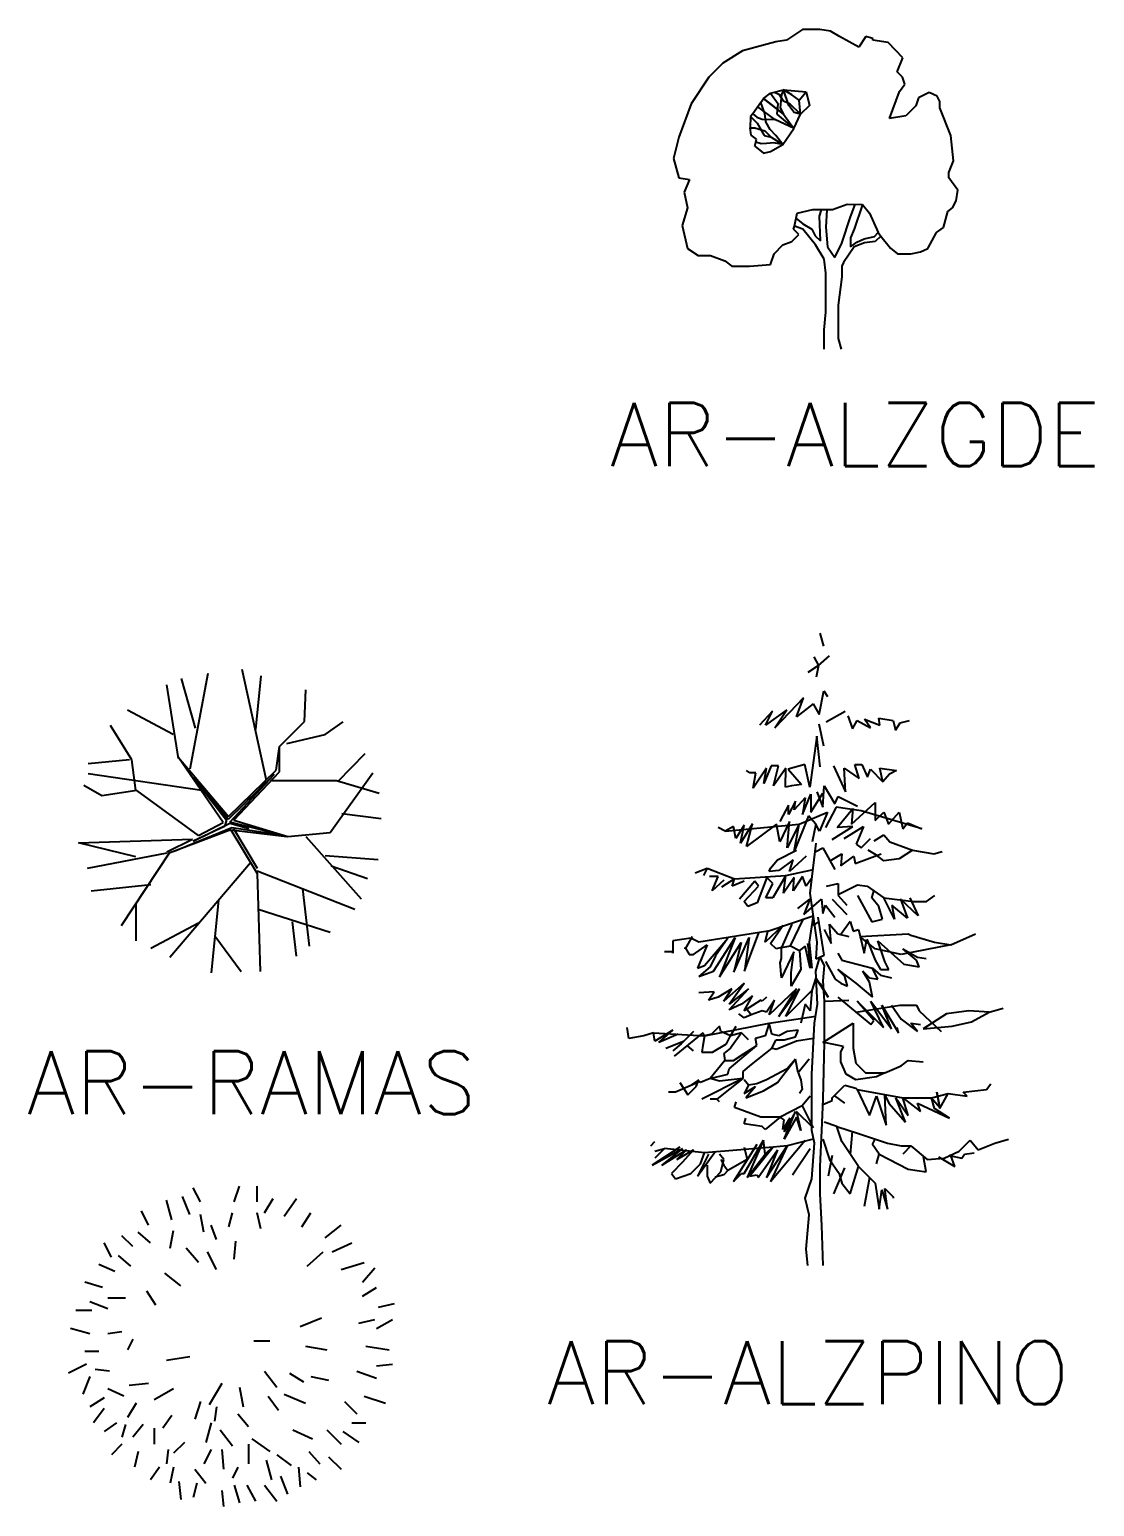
# Model space of a CAD drawing. Header units: millimetres. Extents: x -129.2 to -76.7, y 2488.8 to 2511.1.
# Drawn here: x -85.12 to -76.69, y 2499.39 to 2511.08 of the extents above; entities that cross this region are included whole.
import ezdxf
from ezdxf.enums import TextEntityAlignment as Align

# ---------------------------------------------------------------- set-up
doc = ezdxf.new("R2010")
doc.units = ezdxf.units.MM
doc.styles.add('T', font='ROMANS', dxfattribs={"height": 0.5})

# ---------------------------------------------------------------- blocks, each defined once
blk = doc.blocks.new('AR-RAMAS')
for p, q in [((0.259, 0.314), (0.065, 1.192)), ((-0.439, 0.486), (-0.532, 1.071)), ((-0.305, 0.728), (-0.414, 1.121)), ((-0.347, 0.405), (-0.204, 1.162)), ((0.174, 0.718), (0.216, 1.142)), ((0.56, 0.781), (0.57, 1.031)), ((-0.481, 0.678), (-0.843, 0.869)), ((-0.809, 0.476), (-0.977, 0.748)), ((0.36, 0.581), (0.56, 0.781)), ((0.721, 0.678), (0.864, 0.778)), ((0.418, 0.607), (0.721, 0.678)), ((-0.826, 0.476), (-1.154, 0.446)), ((-0.775, 0.234), (-0.809, 0.476)), ((-0.086, -0.019), (-0.439, 0.496)), ((-0.439, 0.496), (-0.042, 0.029)), ((0.334, 0.395), (0.36, 0.581)), ((0.36, 0.381), (0.36, 0.581)), ((0.822, 0.304), (1.04, 0.526)), ((-0.254, 0.234), (-1.154, 0.365)), ((0.318, 0.361), (-0.045, 0.005)), ((-0.042, 0.029), (0.334, 0.395)), ((-0.031, -0.016), (0.318, 0.361)), ((0, 0), (0.36, 0.381)), ((0.763, -0.099), (1.099, 0.375)), ((-1.044, 0.193), (-1.187, 0.274)), ((-0.323, 0.34), (-0.059, -0.002)), ((-0.045, 0.005), (-0.323, 0.34)), ((0.301, 0.314), (0.813, 0.314)), ((0.813, 0.314), (1.15, 0.213)), ((-0.767, 0.234), (-1.044, 0.193)), ((-0.279, -0.123), (-0.767, 0.234)), ((0, 0), (0.427, -0.129)), ((0.855, 0.052), (1.166, 0.012)), ((-0.024, -0.077), (-0.513, -0.261)), ((-0.473, -0.245), (-0.017, -0.059)), ((-0.323, -0.166), (-0.031, -0.024)), ((-0.074, -0.052), (-0.323, -0.166)), ((-0.279, -0.123), (-0.086, -0.019)), ((-0.059, -0.002), (-0.074, -0.052)), ((0.375, -0.116), (-0.031, -0.016)), ((-0.031, -0.024), (0.118, -0.066)), ((-0.024, -0.077), (0.418, -0.129)), ((-0.024, -0.077), (0.183, -0.422)), ((-0.017, -0.059), (0.375, -0.116)), ((-0.003, -0.066), (0.183, -0.38)), ((0.427, -0.129), (0.763, -0.099)), ((-1.229, -0.18), (-0.329, -0.152)), ((-0.775, -0.291), (-1.229, -0.18)), ((-0.532, -0.251), (-0.329, -0.152)), ((0.57, -0.129), (1.007, -0.624)), ((-0.532, -0.261), (-1.162, -0.382)), ((-0.513, -0.261), (-0.893, -0.836)), ((0.131, -0.338), (-0.506, -1.088)), ((0.721, -0.281), (1.141, -0.311)), ((0.183, -0.402), (0.956, -0.704)), ((0.183, -0.422), (0.208, -1.199)), ((0.771, -0.361), (1.057, -0.462)), ((-0.658, -0.513), (-1.129, -0.563)), ((0.544, -0.543), (0.595, -0.997)), ((-0.775, -0.664), (-0.775, -0.957)), ((-0.123, -0.634), (-0.179, -1.209)), ((-0.279, -0.815), (-0.658, -1.017)), ((0.191, -0.704), (0.763, -0.886)), ((0.46, -0.805), (0.494, -1.078)), ((-0.151, -0.917), (0.057, -1.199))]:
    blk.add_line(p, q)
blk = doc.blocks.new('AR-RLLTAS')
for p, q in [((-0.187, 1.09), (-0.244, 1.202)), ((0.08, 1.09), (0.122, 1.216)), ((0.263, 1.09), (0.263, 1.216)), ((-0.413, 0.948), (-0.455, 1.104)), ((-0.272, 0.991), (-0.328, 1.132)), ((0.32, 1.005), (0.39, 1.118)), ((0.475, 0.977), (0.574, 1.118)), ((-0.597, 0.906), (-0.653, 1.019)), ((-0.159, 0.85), (-0.187, 0.991)), ((0.038, 0.892), (0.066, 1.005)), ((0.291, 0.878), (0.263, 1.005)), ((0.616, 0.892), (0.686, 1.005)), ((-0.723, 0.737), (-0.808, 0.822)), ((-0.582, 0.765), (-0.681, 0.85)), ((-0.427, 0.723), (-0.399, 0.864)), ((-0.061, 0.793), (-0.103, 0.906)), ((0.799, 0.807), (0.926, 0.906)), ((-0.892, 0.652), (-0.948, 0.765)), ((-0.201, 0.61), (-0.3, 0.723)), ((0.08, 0.638), (0.094, 0.779)), ((0.855, 0.695), (1.01, 0.765)), ((-0.864, 0.54), (-0.991, 0.596)), ((-0.737, 0.582), (-0.836, 0.666)), ((-0.061, 0.554), (-0.131, 0.695)), ((0.658, 0.582), (0.785, 0.695)), ((0.926, 0.554), (1.109, 0.61)), ((-0.343, 0.427), (-0.47, 0.526)), ((1.095, 0.455), (1.193, 0.568)), ((-0.962, 0.413), (-1.103, 0.455)), ((-0.54, 0.272), (-0.611, 0.385)), ((1.095, 0.343), (1.207, 0.413)), ((-0.92, 0.244), (-1.061, 0.3)), ((-0.779, 0.329), (-0.92, 0.329)), ((1.222, 0.258), (1.349, 0.286)), ((-1.047, 0.23), (-1.174, 0.23)), ((0.602, 0.103), (0.771, 0.174)), ((1.066, 0.131), (1.193, 0.159)), ((1.207, 0.089), (1.334, 0.159)), ((-1.061, 0.047), (-1.216, 0.089)), ((-0.808, 0.061), (-0.92, 0.047)), ((-0.723, 0.004), (-0.765, -0.08)), ((-0.991, -0.094), (-1.103, -0.094)), ((0.235, -0.01), (0.362, -0.01)), ((0.644, -0.052), (0.813, -0.08)), ((1.123, -0.052), (1.306, -0.08)), ((-1.089, -0.193), (-1.23, -0.264)), ((-0.272, -0.137), (-0.455, -0.165)), ((1.207, -0.207), (1.334, -0.193)), ((-1.061, -0.292), (-1.118, -0.432)), ((-0.906, -0.25), (-1.019, -0.236)), ((-0.597, -0.348), (-0.751, -0.362)), ((-0.018, -0.348), (-0.117, -0.517)), ((0.32, -0.25), (0.418, -0.376)), ((0.517, -0.264), (0.63, -0.334)), ((0.686, -0.292), (0.827, -0.32)), ((1.052, -0.25), (1.207, -0.306)), ((-0.948, -0.461), (-1.061, -0.531)), ((-0.793, -0.447), (-0.92, -0.39)), ((-0.399, -0.39), (-0.554, -0.475)), ((0.122, -0.376), (0.15, -0.531)), ((0.348, -0.447), (0.432, -0.559)), ((0.475, -0.432), (0.644, -0.503)), ((1.109, -0.447), (1.278, -0.503)), ((-0.948, -0.545), (-1.033, -0.658)), ((-0.695, -0.503), (-0.765, -0.615)), ((-0.187, -0.489), (-0.23, -0.63)), ((-0.061, -0.531), (-0.075, -0.644)), ((0.954, -0.489), (1.052, -0.587)), ((-0.85, -0.658), (-0.948, -0.728)), ((-0.779, -0.672), (-0.808, -0.771)), ((-0.639, -0.672), (-0.723, -0.771)), ((-0.554, -0.7), (-0.554, -0.827)), ((-0.413, -0.601), (-0.484, -0.7)), ((-0.103, -0.658), (-0.145, -0.813)), ((0.108, -0.587), (0.193, -0.686)), ((1.01, -0.658), (1.123, -0.658)), ((-0.314, -0.813), (-0.399, -0.898)), ((-0.032, -0.714), (0.066, -0.841)), ((0.221, -0.785), (0.362, -0.884)), ((0.545, -0.714), (0.7, -0.785)), ((0.813, -0.714), (0.926, -0.827)), ((0.94, -0.728), (1.066, -0.813)), ((-0.808, -0.827), (-0.892, -0.912)), ((-0.681, -0.884), (-0.709, -1.01)), ((-0.441, -0.869), (-0.455, -0.982)), ((-0.103, -0.869), (-0.159, -0.982)), ((-0.018, -0.869), (-0.004, -1.025)), ((0.193, -0.827), (0.193, -0.982)), ((0.418, -0.912), (0.531, -0.996)), ((0.672, -0.884), (0.757, -0.982)), ((0.827, -0.926), (0.926, -1.025)), ((-0.512, -1.01), (-0.582, -1.109)), ((-0.399, -1.01), (-0.427, -1.137)), ((-0.23, -1.025), (-0.145, -1.137)), ((0.108, -1.01), (0.066, -1.095)), ((0.334, -0.954), (0.376, -1.109)), ((0.588, -1.01), (0.602, -1.165)), ((-0.357, -1.123), (-0.343, -1.264)), ((-0.216, -1.137), (-0.244, -1.25)), ((0.08, -1.151), (0.122, -1.292)), ((0.179, -1.151), (0.249, -1.278)), ((0.32, -1.151), (0.418, -1.278)), ((0.447, -1.081), (0.503, -1.222)), ((0.658, -1.053), (0.729, -1.109)), ((-0.018, -1.194), (-0.004, -1.32))]:
    blk.add_line(p, q)
blk = doc.blocks.new('AR-ALZGDE')
at = {"color": 7}
for p, q in [((-1.231, 10.116), (-1.734, 9.781)), ((-0.674, 10.116), (-1.231, 10.116)), ((-0.337, 10.061), (-0.674, 10.116)), ((-0.057, 9.893), (-0.337, 10.061)), ((0.556, 9.559), (-0.057, 9.893)), ((0.781, 9.893), (0.556, 9.559)), ((1.004, 9.837), (0.781, 9.893)), ((1.004, 9.781), (1.004, 9.837)), ((-3.132, 9.447), (-3.747, 9.055)), ((-2.07, 9.725), (-3.132, 9.447)), ((-1.734, 9.781), (-2.07, 9.725)), ((1.484, 9.702), (1.004, 9.781)), ((1.953, 9.221), (1.484, 9.702)), ((-3.747, 9.055), (-4.192, 8.608)), ((1.768, 8.777), (1.953, 9.221)), ((-4.192, 8.608), (-4.754, 7.768)), ((1.94, 8.605), (1.768, 8.777)), ((2.01, 8.384), (1.94, 8.605)), ((1.531, 7.299), (1.841, 8.161)), ((1.841, 8.161), (2.01, 8.384)), ((2.441, 7.954), (2.357, 7.697)), ((2.783, 8.126), (2.441, 7.954)), ((3.04, 8.012), (2.783, 8.126)), ((3.125, 7.84), (3.04, 8.012)), ((-4.754, 7.768), (-5.144, 6.708)), ((2.357, 7.697), (2.042, 7.384)), ((3.125, 7.642), (3.125, 7.84)), ((3.464, 6.764), (3.125, 7.642)), ((2.042, 7.384), (1.531, 7.299)), ((-5.144, 6.708), (-5.311, 6.036)), ((3.553, 5.958), (3.464, 6.764)), ((-5.311, 6.036), (-5.144, 5.423)), ((3.408, 5.59), (3.553, 5.958)), ((-5.144, 5.423), (-4.81, 5.365)), ((-4.81, 5.365), (-4.976, 4.974)), ((3.408, 5.423), (3.408, 5.59)), ((3.688, 5.03), (3.408, 5.423)), ((-4.976, 4.974), (-4.864, 4.473)), ((3.52, 4.473), (3.632, 4.695)), ((-4.864, 4.473), (-5.032, 3.913)), ((-1.478, 3.898), (-1.399, 4.305)), ((-1.399, 4.305), (-0.897, 4.417)), ((-0.897, 4.417), (-0.281, 4.417)), ((-0.281, 4.417), (0.19, 4.592)), ((0.19, 4.592), (0.668, 4.583)), ((0.668, 4.583), (0.893, 4.305)), ((0.893, 4.305), (1.172, 3.689)), ((3.241, 3.852), (3.37, 4.358)), ((3.37, 4.358), (3.52, 4.473)), ((-5.032, 3.913), (-4.864, 3.186)), ((-1.51, 3.801), (-1.478, 3.898)), ((-1.343, 3.633), (-1.51, 3.801)), ((3.016, 3.689), (3.241, 3.852)), ((-2.126, 3.02), (-1.847, 3.298)), ((-1.847, 3.298), (-1.566, 3.41)), ((-1.566, 3.41), (-1.343, 3.633)), ((1.172, 3.689), (1.253, 3.579)), ((1.253, 3.579), (1.557, 3.195)), ((2.736, 3.186), (3.016, 3.689)), ((-4.864, 3.186), (-4.53, 2.964)), ((-4.53, 2.964), (-4.138, 2.964)), ((-4.138, 2.964), (-3.691, 2.794)), ((-2.238, 2.682), (-2.126, 3.02)), ((1.557, 3.195), (1.785, 3.02)), ((1.785, 3.02), (2.197, 3.017)), ((2.197, 3.017), (2.513, 3.076)), ((2.513, 3.076), (2.736, 3.186)), ((-3.691, 2.794), (-3.467, 2.626)), ((-3.467, 2.626), (-2.907, 2.626)), ((-2.907, 2.626), (-2.238, 2.682))]:
    blk.add_line(p, q, dxfattribs=at)
for p, q in [((-2.461, 7.936), (-2.238, 8.105)), ((-2.238, 8.105), (-1.829, 8.206)), ((-2.238, 8.105), (-1.994, 7.768)), ((-1.961, 8.048), (-2.116, 8.128)), ((-1.829, 7.853), (-1.961, 8.048)), ((-1.892, 8.059), (-1.932, 7.642)), ((-1.829, 8.206), (-1.892, 8.059)), ((-1.829, 8.206), (-1.113, 8.15)), ((-1.66, 7.712), (-1.829, 8.206)), ((-1.569, 8.055), (-1.829, 8.206)), ((-1.829, 8.206), (-1.815, 8.188)), ((-1.336, 7.885), (-1.569, 8.055)), ((-1.336, 7.885), (-1.113, 8.15)), ((-1.113, 8.15), (-1.009, 7.712)), ((-2.544, 7.806), (-2.803, 7.452)), ((-2.106, 7.267), (-2.644, 7.674)), ((-2.544, 7.806), (-2.461, 7.936)), ((-2.425, 7.458), (-2.544, 7.806)), ((-1.828, 7.434), (-2.461, 7.936)), ((-2.461, 7.936), (-1.828, 7.434)), ((-2.025, 7.436), (-1.994, 7.768)), ((-1.932, 7.642), (-1.828, 7.434)), ((-1.618, 7.755), (-1.829, 7.853)), ((-1.493, 7.49), (-1.66, 7.712)), ((-1.287, 7.434), (-1.618, 7.755)), ((-1.287, 7.434), (-1.493, 7.49)), ((-1.287, 7.434), (-1.336, 7.885)), ((-1.009, 7.712), (-1.287, 7.434)), ((-2.875, 7.365), (-2.882, 7.01)), ((-2.803, 7.452), (-2.875, 7.365)), ((-2.875, 7.365), (-2.666, 7.155)), ((-2.803, 7.452), (-2.675, 7.342)), ((-2.675, 7.342), (-2.5, 7.28)), ((-2.666, 7.155), (-2.444, 6.764)), ((-2.5, 7.28), (-2.106, 7.267)), ((-2.39, 7.199), (-2.425, 7.458)), ((-2.254, 6.954), (-2.39, 7.199)), ((-1.493, 6.987), (-2.106, 7.267)), ((-1.493, 6.987), (-2.025, 7.436)), ((-1.828, 7.434), (-1.497, 6.983)), ((-1.497, 6.983), (-1.287, 7.434)), ((-2.856, 6.777), (-2.882, 7.01)), ((-2.882, 7.01), (-2.737, 7.01)), ((-2.685, 6.651), (-2.856, 6.777)), ((-2.741, 6.427), (-2.703, 6.555)), ((-2.737, 7.01), (-2.419, 6.908)), ((-2.703, 6.555), (-2.685, 6.651)), ((-2.531, 6.503), (-2.703, 6.555)), ((-2.444, 6.764), (-2.218, 6.708)), ((-2.419, 6.908), (-2.218, 6.708)), ((-2.069, 6.764), (-2.254, 6.954)), ((-2.218, 6.708), (-1.847, 6.483)), ((-1.847, 6.483), (-2.069, 6.764)), ((-1.847, 6.483), (-1.497, 6.983)), ((-2.741, 6.427), (-2.461, 6.204)), ((-2.366, 6.51), (-2.531, 6.503)), ((-2.461, 6.204), (-2.238, 6.26)), ((-2.138, 6.534), (-2.366, 6.51)), ((-2.238, 6.26), (-1.847, 6.483)), ((-1.847, 6.483), (-2.138, 6.534)), ((3.632, 4.695), (3.688, 5.03)), ((-0.691, 4.208), (-0.631, 4.408)), ((-0.662, 3.428), (-0.691, 4.208)), ((-0.457, 4.414), (-0.487, 3.857)), ((0.297, 4.191), (0.441, 4.582)), ((0.668, 4.583), (0.409, 3.801)), ((-1.213, 3.801), (-1.478, 3.898)), ((-1.435, 4.145), (-1.213, 3.967)), ((-1.213, 3.967), (-0.932, 3.801)), ((-0.821, 3.298), (-1.213, 3.801)), ((-0.932, 3.801), (-0.825, 3.582)), ((-0.487, 3.857), (-0.431, 3.242)), ((0.018, 3.352), (0.297, 4.191)), ((0.409, 3.801), (0.297, 3.52)), ((-0.825, 3.582), (-0.662, 3.428)), ((-0.541, 2.852), (-0.821, 3.298)), ((-0.207, 2.905), (0.018, 3.352)), ((0.297, 3.52), (0.297, 3.241)), ((0.297, 3.241), (0.488, 3.389)), ((0.734, 3.363), (0.409, 3.241)), ((0.488, 3.389), (0.725, 3.495)), ((0.725, 3.495), (1.047, 3.564)), ((1.078, 3.408), (0.734, 3.363)), ((1.047, 3.564), (1.172, 3.689)), ((1.253, 3.579), (1.078, 3.408)), ((-0.487, 2.404), (-0.541, 2.852)), ((-0.431, 3.242), (-0.207, 2.905)), ((0.409, 3.241), (0.074, 2.738)), ((-0.487, 1.173), (-0.487, 2.404)), ((0.074, 2.738), (0.018, 2.626)), ((0.018, 2.626), (0.018, 2.292)), ((0.018, 2.292), (-0.094, 1.397)), ((0.018, 2.292), (0.018, 2.292)), ((-0.541, 0.616), (-0.487, 1.173)), ((-0.094, 1.397), (-0.094, 0.335)), ((-0.541, 0), (-0.541, 0.616)), ((-0.094, 0.335), (0, 0))]:
    blk.add_line(p, q)
blk = doc.blocks.new('AR-ALZPINO')
for p, q in [((0.192, 10.01), (0.25, 9.801)), ((0.098, 9.632), (0.172, 9.499)), ((0.172, 9.499), (0.345, 9.652)), ((0.172, 9.499), (0.003, 9.385)), ((0.172, 9.499), (0.136, 9.31)), ((-0.065, 8.984), (-0.518, 8.512)), ((-0.179, 8.682), (-0.065, 8.984)), ((0.088, 8.89), (-0.179, 8.682)), ((0.088, 8.89), (0.182, 8.721)), ((0.182, 8.721), (0.257, 9.098)), ((0.257, 9.098), (0.312, 9.004)), ((-0.557, 8.776), (-0.762, 8.551)), ((-0.329, 8.796), (-0.667, 8.551)), ((-0.667, 8.551), (-0.557, 8.776)), ((-0.518, 8.512), (-0.329, 8.796)), ((0.293, 8.607), (0.595, 8.776)), ((0.634, 8.701), (0.709, 8.493)), ((1.126, 8.662), (1.351, 8.626)), ((1.142, 8.551), (1.126, 8.662)), ((0.175, 8.574), (0.25, 8.223)), ((0.709, 8.493), (0.784, 8.626)), ((0.784, 8.626), (0.993, 8.512)), ((0.898, 8.646), (1.142, 8.551)), ((0.993, 8.512), (0.898, 8.646)), ((1.351, 8.626), (1.39, 8.473)), ((1.39, 8.473), (1.465, 8.587)), ((1.465, 8.587), (1.614, 8.626)), ((0.143, 8.379), (0.033, 7.572)), ((0.198, 7.891), (0.143, 8.379)), ((-0.915, 7.796), (-0.97, 7.835)), ((-0.82, 7.796), (-0.915, 7.796)), ((-0.651, 7.871), (-0.863, 7.555)), ((-0.863, 7.555), (-0.82, 7.796)), ((-0.576, 7.91), (-0.693, 7.63)), ((-0.693, 7.63), (-0.651, 7.871)), ((-0.462, 7.91), (-0.576, 7.91)), ((-0.54, 7.591), (-0.462, 7.91)), ((-0.348, 7.871), (-0.54, 7.591)), ((-0.352, 7.572), (-0.348, 7.871)), ((-0.046, 7.93), (-0.309, 7.855)), ((-0.309, 7.855), (-0.098, 7.611)), ((0.033, 7.572), (-0.046, 7.93)), ((0.407, 7.91), (0.599, 7.497)), ((0.599, 7.497), (0.576, 7.871)), ((0.576, 7.871), (0.813, 7.708)), ((0.813, 7.708), (0.745, 7.93)), ((0.745, 7.93), (0.859, 7.93)), ((0.859, 7.93), (0.947, 7.728)), ((0.947, 7.728), (0.993, 7.855)), ((0.993, 7.855), (1.191, 7.653)), ((1.142, 7.871), (1.406, 7.835)), ((1.191, 7.653), (1.142, 7.871)), ((1.295, 7.777), (1.191, 7.653)), ((1.406, 7.835), (1.295, 7.777)), ((-0.257, 7.591), (-0.352, 7.572)), ((-0.098, 7.611), (-0.257, 7.591)), ((0.146, 7.497), (0.241, 7.253)), ((0.241, 7.253), (0.26, 7.591)), ((0.26, 7.591), (0.429, 7.308)), ((-0.306, 7.288), (-0.439, 7.025)), ((-0.192, 7.347), (-0.306, 7.139)), ((-0.306, 7.139), (-0.306, 7.288)), ((-0.042, 7.402), (-0.212, 7.214)), ((-0.212, 7.214), (-0.192, 7.347)), ((-0.081, 7.139), (0.052, 7.458)), ((-0.042, 7.402), (-0.081, 7.139)), ((0.052, 7.174), (0.241, 7.477)), ((0.052, 7.458), (0.052, 7.174)), ((0.449, 7.253), (0.28, 6.93)), ((0.429, 7.308), (0.485, 7.422)), ((0.846, 7.194), (0.449, 7.253)), ((0.485, 7.422), (0.787, 7.269)), ((0.693, 6.986), (1.071, 7.327)), ((1.071, 7.327), (1.071, 7.044)), ((-0.286, 7.025), (-0.439, 6.706)), ((-0.326, 6.611), (-0.286, 7.025)), ((0.013, 7.119), (-0.212, 6.553)), ((-0.137, 6.986), (0.315, 7.174)), ((0.127, 6.986), (0.013, 7.119)), ((0.315, 7.174), (0.185, 6.875)), ((0.468, 6.93), (0.713, 7.233)), ((0.713, 7.233), (0.693, 6.986)), ((1.806, 6.911), (0.846, 7.194)), ((1.071, 7.044), (1.204, 7.174)), ((1.204, 7.174), (1.279, 6.986)), ((1.279, 6.986), (1.448, 7.174)), ((1.448, 7.174), (1.507, 6.911)), ((-1.305, 6.875), (-1.419, 6.93)), ((-1.305, 6.875), (-0.137, 6.986)), ((-1.175, 6.95), (-1.305, 6.875)), ((-1.136, 6.761), (-1.175, 6.95)), ((-1.006, 6.969), (-1.136, 6.761)), ((-0.872, 6.989), (-1.061, 6.686)), ((-1.061, 6.686), (-1.006, 6.969)), ((-0.967, 6.631), (-0.872, 6.989)), ((-0.495, 6.986), (-0.967, 6.631)), ((-0.439, 6.706), (-0.495, 6.986)), ((-0.137, 6.986), (-0.326, 6.611)), ((-0.212, 6.553), (-0.137, 6.986)), ((0.127, 6.986), (0.072, 6.706)), ((0.185, 6.875), (0.127, 6.986)), ((0.28, 6.93), (0.28, 6.93)), ((0.39, 6.742), (0.713, 6.95)), ((0.713, 6.95), (0.468, 6.93)), ((0.579, 6.761), (0.882, 6.95)), ((0.882, 6.95), (0.768, 6.667)), ((1.051, 6.722), (1.204, 6.816)), ((1.204, 6.816), (1.299, 6.706)), ((1.507, 6.911), (1.582, 7.005)), ((1.582, 7.005), (1.806, 6.911)), ((-0.475, 6.423), (-0.176, 6.572)), ((0.127, 6.686), (0.033, 5.892)), ((0.127, 6.553), (0.241, 6.611)), ((0.241, 6.611), (0.429, 6.27)), ((0.768, 6.667), (0.846, 6.611)), ((0.846, 6.611), (0.996, 6.761)), ((1.09, 6.497), (0.957, 6.572)), ((1.299, 6.706), (1.657, 6.572)), ((1.657, 6.572), (1.448, 6.439)), ((1.657, 6.572), (1.995, 6.517)), ((1.995, 6.517), (2.129, 6.553)), ((-0.589, 6.289), (-0.475, 6.423)), ((-0.231, 6.423), (-0.459, 6.25)), ((-0.023, 6.478), (-0.286, 6.234)), ((-0.286, 6.234), (-0.231, 6.423)), ((0.354, 6.403), (0.543, 6.517)), ((0.543, 6.517), (0.524, 6.328)), ((0.524, 6.328), (0.732, 6.478)), ((0.732, 6.478), (0.752, 6.364)), ((0.752, 6.364), (1.165, 6.517)), ((1.204, 6.403), (1.09, 6.497)), ((1.448, 6.439), (1.204, 6.403)), ((-1.781, 6.214), (-1.592, 6.289)), ((-1.592, 6.289), (-1.647, 6.175)), ((-1.592, 6.289), (-1.156, 6.12)), ((-1.419, 6.156), (-1.553, 6.156)), ((-1.514, 5.931), (-1.419, 6.156)), ((-1.325, 6.1), (-1.514, 5.931)), ((-1.156, 6.12), (-1.364, 5.986)), ((-1.195, 6.006), (-1.156, 6.12)), ((-1.006, 6.081), (-1.195, 6.006)), ((-1.156, 6.12), (-0.345, 6.175)), ((-0.837, 6.081), (-1.081, 5.798)), ((-0.778, 6.006), (-0.837, 6.081)), ((-0.648, 6.139), (-0.798, 5.742)), ((-0.553, 6.045), (-0.648, 6.139)), ((-0.609, 6.234), (-0.589, 6.289)), ((-0.459, 6.25), (-0.609, 6.234)), ((-0.345, 6.175), (-0.553, 5.817)), ((-0.381, 5.892), (-0.345, 6.175)), ((-0.212, 6.139), (-0.381, 5.892)), ((-0.345, 6.175), (0.091, 6.27)), ((-0.081, 6.156), (-0.231, 5.931)), ((-0.231, 5.931), (-0.212, 6.139)), ((-0.023, 6.006), (-0.081, 6.156)), ((0.072, 6.139), (-0.023, 6.006)), ((-1.006, 5.762), (-0.778, 6.006)), ((-0.664, 5.817), (-0.553, 6.045)), ((0.033, 5.892), (0.146, 5.117)), ((0.296, 6.006), (0.485, 6.045)), ((0.485, 6.045), (0.485, 5.856)), ((0.485, 5.872), (0.787, 6.025)), ((0.485, 5.856), (0.618, 5.703)), ((0.787, 6.025), (0.94, 6.006)), ((0.787, 5.856), (0.882, 5.684)), ((0.94, 6.006), (1.204, 5.817)), ((1.015, 5.817), (1.045, 5.924)), ((1.881, 5.762), (2.015, 5.856)), ((-0.947, 5.684), (-1.006, 5.762)), ((-0.798, 5.742), (-0.947, 5.684)), ((-0.553, 5.817), (-0.664, 5.817)), ((-0.156, 5.648), (0.033, 5.798)), ((-0.062, 5.553), (0.221, 5.798)), ((0.033, 5.798), (-0.062, 5.553)), ((0.221, 5.798), (0.241, 5.573)), ((0.241, 5.573), (0.28, 5.703)), ((0.28, 5.703), (0.429, 5.514)), ((0.39, 5.798), (0.618, 5.553)), ((0.882, 5.684), (1.015, 5.439)), ((1.129, 5.684), (1.015, 5.817)), ((1.185, 5.479), (1.129, 5.684)), ((1.204, 5.817), (1.676, 5.762)), ((1.373, 5.479), (1.204, 5.817)), ((1.582, 5.495), (1.334, 5.703)), ((1.334, 5.703), (1.373, 5.479)), ((1.468, 5.798), (1.582, 5.495)), ((1.751, 5.534), (1.468, 5.798)), ((1.618, 5.817), (1.751, 5.534)), ((1.676, 5.762), (1.881, 5.762)), ((-0.391, 5.381), (-0.674, 5.117)), ((-0.632, 5.293), (0.088, 5.534)), ((-0.589, 5.098), (-0.391, 5.381)), ((-0.251, 5.4), (-0.413, 5.033)), ((-0.27, 5.062), (-0.072, 5.475)), ((0.088, 5.534), (0.023, 5.117)), ((0.088, 5.381), (0.088, 5.534)), ((0.175, 5.446), (0.088, 5.381)), ((0.26, 4.912), (0.166, 5.514)), ((0.348, 5.4), (0.478, 5.251)), ((0.371, 5.098), (0.348, 5.4)), ((0.674, 5.446), (0.524, 5.241)), ((0.674, 5.446), (0.719, 5.293)), ((1.015, 5.439), (1.185, 5.479)), ((-1.852, 5.182), (-2.135, 5.14)), ((-1.829, 5.205), (-1.94, 5.01)), ((-1.722, 5.117), (-1.852, 5.182)), ((-0.632, 5.293), (-1.722, 5.117)), ((-1.634, 4.749), (-1.263, 5.182)), ((-1.491, 4.661), (-1.149, 5.192)), ((-1.263, 5.182), (-1.458, 4.899)), ((-1.149, 5.192), (-1.396, 4.567)), ((-1.169, 4.642), (-0.924, 5.192)), ((-0.999, 4.661), (-0.775, 5.264)), ((-0.924, 5.192), (-0.999, 4.661)), ((-0.674, 5.117), (-0.632, 5.293)), ((0.26, 5.316), (0.371, 5.098)), ((0.478, 5.251), (0.654, 5.205)), ((0.719, 5.293), (0.807, 5.316)), ((0.807, 5.316), (0.892, 4.945)), ((0.826, 5.205), (1.591, 5.251)), ((1.067, 5.01), (0.826, 5.205)), ((0.892, 4.945), (0.937, 5.163)), ((0.937, 5.163), (1.067, 4.834)), ((1.591, 5.251), (1.634, 5.228)), ((1.634, 5.228), (2.005, 5.117)), ((2.265, 5.075), (2.656, 5.251)), ((-2.135, 4.967), (-2.266, 4.967)), ((-2.135, 5.14), (-2.135, 4.945)), ((-2.135, 4.945), (-2.135, 4.967)), ((-1.94, 5.033), (-1.875, 4.922)), ((-1.94, 5.01), (-1.94, 5.033)), ((-1.875, 4.922), (-1.807, 4.922)), ((-1.807, 4.922), (-1.592, 5.075)), ((-1.807, 4.922), (-1.807, 4.922)), ((-1.592, 5.075), (-1.742, 4.704)), ((-1.396, 4.567), (-1.055, 5.114)), ((-1.055, 5.114), (-1.169, 4.642)), ((-0.501, 5.01), (-0.589, 5.098)), ((-0.413, 5.033), (-0.501, 5.01)), ((-0.501, 5.01), (-0.501, 5.01)), ((-0.413, 5.033), (-0.27, 5.062)), ((-0.413, 4.857), (-0.413, 5.033)), ((-0.218, 4.967), (-0.413, 4.551)), ((-0.27, 5.062), (-0.13, 4.987)), ((-0.26, 4.639), (-0.218, 4.967)), ((-0.042, 5.052), (-0.13, 4.987)), ((-0.13, 4.987), (-0.107, 4.684)), ((0.042, 4.704), (-0.042, 5.052)), ((0, 5.098), (0.042, 4.704)), ((0.065, 4.704), (0, 5.098)), ((0.023, 5.117), (0.065, 4.704)), ((0.146, 5.117), (0.127, 4.854)), ((0.127, 4.854), (0.26, 4.912)), ((0.478, 4.945), (0.543, 4.834)), ((1.481, 4.922), (1.067, 5.01)), ((1.22, 4.814), (1.11, 5.14)), ((1.11, 5.14), (1.523, 4.769)), ((2.265, 5.075), (1.481, 4.922)), ((1.504, 5.01), (1.741, 4.88)), ((1.722, 4.834), (1.504, 5.01)), ((2.005, 5.117), (2.265, 5.075)), ((-1.742, 4.704), (-1.634, 4.749)), ((-1.546, 4.727), (-1.722, 4.574)), ((-1.458, 4.899), (-1.546, 4.727)), ((-0.436, 4.792), (-0.413, 4.857)), ((-0.413, 4.551), (-0.436, 4.792)), ((-0.107, 4.684), (-0.26, 4.421)), ((0.13, 4.661), (0.195, 4.88)), ((0.195, 4.88), (0.26, 4.749)), ((0.26, 4.749), (0.241, 4.508)), ((0.283, 4.814), (0.436, 4.531)), ((0.589, 4.574), (0.478, 4.684)), ((0.478, 4.684), (0.761, 4.466)), ((0.543, 4.834), (1.025, 4.704)), ((1.025, 4.704), (1.155, 4.596)), ((1.11, 4.531), (1.025, 4.704)), ((1.067, 4.834), (1.155, 4.684)), ((1.155, 4.684), (1.285, 4.684)), ((1.285, 4.684), (1.22, 4.814)), ((1.523, 4.769), (1.764, 4.727)), ((1.764, 4.727), (1.722, 4.834)), ((1.741, 4.88), (1.875, 4.857)), ((-1.722, 4.574), (-1.491, 4.661)), ((-1.003, 4.466), (-1.328, 4.183)), ((-1.24, 4.137), (-1.003, 4.466)), ((-0.26, 4.421), (-0.26, 4.639)), ((0.13, 4.551), (0.065, 4.355)), ((0.153, 4.137), (0.13, 4.661)), ((0.325, 4.248), (0.13, 4.551)), ((0.195, 4.466), (0.325, 4.248)), ((0.241, 4.508), (0.26, 4.183)), ((0.436, 4.531), (0.524, 4.466)), ((0.524, 4.466), (0.631, 4.421)), ((0.631, 4.421), (0.589, 4.574)), ((0.761, 4.466), (1.025, 4.248)), ((0.872, 4.661), (0.979, 4.551)), ((0.979, 4.486), (0.872, 4.661)), ((0.979, 4.551), (1.11, 4.531)), ((1.025, 4.248), (0.979, 4.486)), ((1.155, 4.596), (1.328, 4.551)), ((-1.481, 4.333), (-1.722, 4.313)), ((-1.569, 4.202), (-1.481, 4.333)), ((-1.416, 4.248), (-1.569, 4.202)), ((-1.198, 4.378), (-1.416, 4.248)), ((-1.328, 4.183), (-1.198, 4.378)), ((-0.938, 4.378), (-1.24, 4.137)), ((-1.24, 4.049), (-0.938, 4.378)), ((-0.872, 4.268), (-1.045, 4.137)), ((-1.003, 4.03), (-0.872, 4.268)), ((-0.654, 4.248), (-0.719, 4.183)), ((-0.176, 4.378), (-0.609, 3.965)), ((-0.13, 4.378), (-0.459, 3.942)), ((-0.459, 3.942), (-0.176, 4.378)), ((-0.348, 3.942), (-0.13, 4.378)), ((0.065, 4.355), (-0.348, 3.942)), ((0.065, 4.355), (0.042, 4.03)), ((0.478, 4.248), (1.002, 3.812)), ((-1.045, 4.137), (-1.24, 4.049)), ((-1.003, 3.919), (-1.09, 3.984)), ((-0.742, 4.202), (-1.003, 4.03)), ((-0.892, 3.965), (-0.957, 4.049)), ((-0.719, 4.03), (-0.892, 3.965)), ((-0.719, 4.183), (-0.742, 4.202)), ((-0.654, 4.007), (-0.719, 4.03)), ((-0.524, 4.202), (-0.654, 4.007)), ((-0.654, 4.007), (-0.654, 4.007)), ((-0.609, 3.965), (-0.524, 4.202)), ((-0.042, 4.137), (-0.107, 3.835)), ((0.042, 4.03), (-0.042, 4.137)), ((0.107, 3.835), (0.153, 4.137)), ((0.26, 4.183), (0.26, 3.529)), ((0.283, 4.183), (0.654, 4.202)), ((0.761, 4.007), (1.458, 4.118)), ((0.784, 4.183), (1.198, 3.766)), ((1.045, 3.877), (0.784, 4.183)), ((1.002, 4.183), (1.328, 3.747)), ((1.198, 3.766), (1.002, 4.183)), ((1.175, 4.118), (1.438, 3.682)), ((1.328, 3.747), (1.175, 4.118)), ((1.328, 4.118), (1.481, 3.9)), ((1.458, 4.118), (1.722, 4.118)), ((1.722, 4.118), (1.764, 4.03)), ((1.764, 4.03), (2.112, 3.701)), ((2.2, 3.984), (1.829, 3.747)), ((2.549, 4.03), (2.2, 3.984)), ((2.874, 4.007), (2.549, 4.03)), ((2.591, 3.854), (2.874, 4.007)), ((2.874, 4.007), (3.092, 4.072)), ((-2.832, 3.594), (-2.855, 3.766)), ((-1.634, 3.636), (-0.609, 3.835)), ((-1.393, 3.789), (-1.523, 3.659)), ((-1.374, 3.701), (-1.393, 3.789)), ((-1.221, 3.636), (-1.133, 3.789)), ((-0.892, 3.965), (-1.003, 3.919)), ((-0.609, 3.835), (-0.674, 3.636)), ((-0.609, 3.835), (0.13, 3.945)), ((-0.566, 3.659), (-0.609, 3.835)), ((0.065, 3.027), (0.107, 3.835)), ((0.241, 3.529), (0.719, 3.835)), ((0.719, 3.835), (0.719, 3.441)), ((1.002, 3.812), (1.045, 3.877)), ((1.438, 3.682), (1.416, 3.766)), ((1.481, 3.9), (1.741, 3.701)), ((1.741, 3.701), (1.634, 3.835)), ((1.634, 3.835), (1.787, 3.812)), ((1.829, 3.747), (2.288, 3.789)), ((2.288, 3.789), (2.591, 3.854)), ((-2.591, 3.636), (-2.832, 3.594)), ((-2.441, 3.682), (-2.591, 3.636)), ((-2.441, 3.682), (-1.634, 3.636)), ((-2.419, 3.551), (-2.441, 3.682)), ((-2.135, 3.724), (-2.419, 3.551)), ((-2.354, 3.529), (-2.135, 3.724)), ((-2.048, 3.659), (-2.354, 3.529)), ((-2.243, 3.441), (-1.963, 3.551)), ((-1.657, 3.682), (-2.113, 3.311)), ((-1.807, 3.701), (-2.005, 3.506)), ((-1.634, 3.636), (-1.657, 3.682)), ((-1.634, 3.636), (-1.657, 3.483)), ((-1.523, 3.659), (-1.634, 3.636)), ((-1.221, 3.636), (-1.374, 3.701)), ((-1.286, 3.506), (-1.221, 3.636)), ((-1.045, 3.682), (-1.221, 3.441)), ((-1.045, 3.682), (-1.221, 3.636)), ((-0.938, 3.571), (-1.045, 3.682)), ((-0.674, 3.636), (-0.827, 3.594)), ((-0.807, 3.483), (-0.827, 3.594)), ((-0.459, 3.636), (-0.566, 3.659)), ((-0.566, 3.441), (-0.501, 3.571)), ((-0.501, 3.571), (-0.371, 3.571)), ((-0.326, 3.701), (-0.459, 3.636)), ((-0.371, 3.571), (-0.195, 3.617)), ((-0.176, 3.551), (-0.348, 3.483)), ((-0.153, 3.724), (-0.326, 3.701)), ((-0.195, 3.617), (-0.153, 3.724)), ((0.094, 3.594), (-0.176, 3.551)), ((0.26, 3.529), (0.241, 2.633)), ((0.566, 3.464), (0.26, 3.529)), ((-2.005, 3.506), (-2.135, 3.398)), ((-1.807, 3.398), (-1.904, 3.477)), ((-1.657, 3.483), (-1.676, 3.376)), ((-1.676, 3.376), (-1.504, 3.376)), ((-1.504, 3.376), (-1.286, 3.506)), ((-1.221, 3.441), (-1.328, 3.353)), ((-1.328, 3.353), (-1.309, 3.245)), ((-1.24, 3.115), (-0.807, 3.483)), ((-1.175, 3.245), (-1.003, 3.353)), ((-1.003, 3.353), (-0.807, 3.483)), ((-0.566, 3.441), (-0.892, 3.18)), ((-0.501, 3.418), (-0.566, 3.441)), ((-0.348, 3.483), (-0.501, 3.418)), ((0.524, 3.376), (0.566, 3.464)), ((0.524, 3.223), (0.524, 3.376)), ((0.719, 3.441), (0.761, 3.2)), ((-1.309, 3.245), (-1.546, 2.962)), ((-1.309, 3.245), (-1.175, 3.245)), ((-1.263, 3.027), (-1.24, 3.115)), ((-0.892, 3.18), (-1.025, 3.07)), ((-1.025, 3.07), (-1.025, 2.962)), ((-0.326, 3.115), (-0.654, 2.939)), ((-0.391, 3.005), (-0.195, 3.268)), ((-0.195, 3.268), (-0.326, 3.115)), ((-0.153, 3.05), (-0.195, 3.268)), ((0.023, 3.268), (-0.153, 3.05)), ((-0.153, 3.05), (-0.107, 2.939)), ((0.608, 3.027), (0.524, 3.223)), ((0.761, 3.2), (0.914, 3.05)), ((0.914, 3.05), (1.22, 3.05)), ((1.22, 3.05), (1.09, 2.985)), ((1.22, 3.05), (1.481, 3.158)), ((1.481, 3.158), (1.591, 3.245)), ((1.591, 3.245), (1.829, 3.223)), ((-1.787, 2.874), (-2.09, 2.744)), ((-2.025, 2.897), (-1.895, 2.702)), ((-1.895, 2.702), (-1.764, 2.832)), ((-1.722, 2.939), (-1.852, 2.852)), ((-1.742, 2.917), (-1.787, 2.874)), ((-1.764, 2.832), (-1.722, 2.939)), ((-1.699, 2.897), (-1.742, 2.917)), ((-1.546, 2.962), (-1.699, 2.897)), ((-1.025, 2.962), (-1.676, 2.633)), ((-1.546, 2.962), (-1.263, 3.027)), ((-1.393, 2.917), (-1.546, 2.962)), ((-1.025, 2.962), (-1.439, 2.633)), ((-1.025, 2.962), (-1.393, 2.917)), ((-0.938, 2.852), (-1.003, 2.939)), ((-0.938, 2.852), (-1.003, 2.721)), ((-1.003, 2.721), (-0.827, 2.832)), ((-0.827, 2.832), (-0.98, 2.656)), ((-0.807, 2.874), (-0.938, 2.852)), ((-0.654, 2.939), (-0.807, 2.874)), ((-0.697, 2.767), (-0.479, 2.897)), ((-0.479, 2.897), (-0.391, 3.005)), ((-0.107, 2.939), (-0.107, 2.939)), ((-0.107, 2.939), (-0.088, 2.786)), ((0.065, 2.135), (0.065, 3.027)), ((0.39, 2.656), (0.589, 2.852)), ((0.589, 2.852), (0.761, 2.809)), ((0.761, 2.939), (0.608, 3.027)), ((1.09, 2.985), (0.761, 2.939)), ((0.761, 2.809), (0.784, 2.786)), ((2.832, 2.786), (2.897, 2.874)), ((-2.09, 2.744), (-2.201, 2.744)), ((-1.676, 2.633), (-1.676, 2.633)), ((-1.439, 2.633), (-1.546, 2.633)), ((-1.393, 2.591), (-1.439, 2.633)), ((-1.156, 2.503), (-1.133, 2.591)), ((-0.98, 2.656), (-0.697, 2.767)), ((-0.088, 2.786), (-0.13, 2.721)), ((0.042, 2.679), (-0.088, 2.526)), ((0.241, 2.633), (0.218, 2.135)), ((0.241, 2.549), (0.39, 2.614)), ((0.39, 2.614), (0.39, 2.656)), ((0.589, 2.568), (0.429, 2.686)), ((0.784, 2.786), (0.979, 2.373)), ((0.784, 2.786), (1.504, 2.656)), ((0.979, 2.373), (1.09, 2.679)), ((1.09, 2.679), (1.24, 2.22)), ((1.09, 2.679), (1.09, 2.679)), ((1.24, 2.22), (1.22, 2.702)), ((1.22, 2.702), (1.285, 2.568)), ((1.393, 2.656), (1.591, 2.373)), ((1.546, 2.266), (1.393, 2.656)), ((1.504, 2.656), (1.787, 2.438)), ((1.591, 2.373), (1.504, 2.656)), ((1.504, 2.656), (1.959, 2.656)), ((1.959, 2.656), (2.223, 2.721)), ((1.959, 2.656), (2.09, 2.503)), ((2.005, 2.484), (1.959, 2.656)), ((2.047, 2.744), (2.09, 2.484)), ((2.09, 2.503), (2.047, 2.744)), ((2.09, 2.484), (2.223, 2.721)), ((2.223, 2.721), (2.526, 2.679)), ((2.461, 2.744), (2.832, 2.786)), ((2.526, 2.679), (2.461, 2.744)), ((-0.742, 2.35), (-1.156, 2.503)), ((-0.436, 2.35), (-0.742, 2.35)), ((-0.436, 2.35), (-0.674, 2.155)), ((-0.088, 2.526), (-0.436, 2.35)), ((-0.371, 2.308), (-0.436, 2.35)), ((-0.195, 2.438), (-0.371, 2.113)), ((-0.371, 2.002), (-0.195, 2.438)), ((-0.176, 2.35), (-0.371, 2.002)), ((0.088, 2.178), (-0.176, 2.438)), ((-0.176, 2.438), (-0.107, 2.135)), ((-0.107, 2.135), (-0.176, 2.35)), ((-0.088, 2.526), (0.088, 2.178)), ((1.285, 2.568), (1.546, 2.266)), ((1.741, 2.568), (2.243, 2.331)), ((1.787, 2.438), (1.741, 2.568)), ((2.243, 2.331), (2.005, 2.484)), ((-1.003, 2.243), (-0.98, 2.331)), ((-0.719, 2.201), (-1.003, 2.243)), ((-0.719, 2.201), (-0.719, 2.201)), ((-0.674, 2.155), (-0.719, 2.201)), ((-0.283, 2.331), (-0.391, 2.155)), ((-0.391, 2.155), (-0.371, 2.308)), ((-0.391, 2.155), (-0.391, 2.155)), ((-0.371, 2.113), (-0.283, 2.331)), ((0.107, 1.937), (0.065, 2.135)), ((0.218, 2.135), (0.195, 1.569)), ((0.459, 2.201), (0.26, 2.266)), ((0.543, 1.96), (0.459, 2.201)), ((0.459, 2.201), (0.807, 2.09)), ((0.706, 2.119), (0.674, 1.764)), ((1.24, 2.22), (1.24, 2.22)), ((-2.484, 1.895), (-2.419, 1.96)), ((-2.025, 1.872), (-2.461, 1.589)), ((-0.544, 1.872), (-1.634, 1.784)), ((-0.807, 1.917), (-1.175, 1.328)), ((-1.003, 1.458), (-0.697, 1.982)), ((-1.003, 1.872), (-0.957, 1.676)), ((-0.697, 1.982), (-0.957, 1.393)), ((-0.544, 1.872), (-0.915, 1.416)), ((-0.674, 1.764), (-0.697, 1.982)), ((-0.674, 1.764), (-0.544, 1.872)), ((-0.654, 1.393), (-0.326, 1.895)), ((-0.589, 1.328), (-0.042, 1.982)), ((-0.326, 1.895), (-0.589, 1.328)), ((-0.326, 1.895), (-0.544, 1.872)), ((0.088, 2.002), (-0.326, 1.895)), ((0.065, 1.37), (0.107, 1.937)), ((0.241, 2.002), (0.348, 1.676)), ((0.807, 1.569), (0.543, 1.96)), ((0.807, 2.09), (1.263, 1.937)), ((1.025, 1.917), (1.067, 2.002)), ((1.132, 1.764), (1.025, 1.917)), ((1.263, 1.937), (1.481, 1.895)), ((1.481, 1.895), (1.634, 1.895)), ((1.634, 1.895), (1.504, 1.764)), ((1.634, 1.895), (1.894, 1.676)), ((2.396, 1.807), (2.571, 1.982)), ((2.571, 1.982), (2.701, 1.829)), ((2.701, 1.829), (2.962, 1.937)), ((2.962, 1.937), (3.18, 2.002)), ((-2.461, 1.589), (-1.982, 1.852)), ((-2.266, 1.852), (-2.419, 1.699)), ((-2.419, 1.807), (-2.266, 1.852)), ((-1.982, 1.852), (-2.308, 1.589)), ((-2.308, 1.589), (-1.917, 1.829)), ((-1.634, 1.784), (-2.266, 1.852)), ((-2.07, 1.676), (-1.807, 1.829)), ((-1.917, 1.829), (-2.07, 1.676)), ((-1.807, 1.829), (-1.982, 1.634)), ((-1.742, 1.416), (-1.458, 1.807)), ((-1.569, 1.764), (-1.742, 1.416)), ((-1.699, 1.611), (-1.634, 1.784)), ((-1.328, 1.676), (-1.393, 1.764)), ((-1.374, 1.676), (-1.328, 1.589)), ((-1.374, 1.481), (-1.328, 1.676)), ((-0.957, 1.676), (-1.263, 1.501)), ((-0.957, 1.393), (-0.674, 1.764)), ((-0.785, 1.393), (-0.479, 1.829)), ((-0.479, 1.829), (-0.654, 1.393)), ((-0.241, 1.436), (0.042, 1.852)), ((0.39, 1.742), (0.325, 1.416)), ((0.348, 1.676), (0.501, 1.458)), ((1.09, 1.611), (1.132, 1.764)), ((1.132, 1.764), (1.591, 1.523)), ((1.875, 1.481), (1.832, 1.722)), ((1.894, 1.676), (2.158, 1.699)), ((2.07, 1.719), (2.33, 1.569)), ((2.158, 1.699), (2.396, 1.807)), ((2.265, 1.742), (2.243, 1.742)), ((2.243, 1.742), (2.441, 1.699)), ((2.33, 1.569), (2.265, 1.742)), ((2.441, 1.699), (2.483, 1.764)), ((2.483, 1.764), (2.636, 1.784)), ((2.701, 1.829), (2.701, 1.829)), ((-1.982, 1.634), (-2.158, 1.458)), ((-2.158, 1.458), (-2.09, 1.37)), ((-2.09, 1.37), (-1.852, 1.458)), ((-1.852, 1.458), (-1.699, 1.611)), ((-1.592, 1.589), (-1.592, 1.416)), ((-1.592, 1.416), (-1.546, 1.305)), ((-1.546, 1.305), (-1.374, 1.481)), ((-1.328, 1.436), (-1.462, 1.396)), ((-1.328, 1.589), (-1.263, 1.501)), ((-1.263, 1.501), (-1.328, 1.436)), ((-1.175, 1.328), (-1.045, 1.458)), ((-1.045, 1.458), (-1.003, 1.458)), ((-0.915, 1.416), (-0.807, 1.436)), ((-0.807, 1.436), (-0.785, 1.393)), ((0.195, 1.569), (0.195, 1.133)), ((0.413, 1.133), (0.589, 1.546)), ((0.501, 1.458), (0.543, 1.305)), ((0.674, 1.133), (0.807, 1.569)), ((0.807, 1.569), (0.979, 1.393)), ((1.591, 1.523), (1.875, 1.481)), ((-0.042, 1.068), (0.065, 1.37)), ((0.543, 1.305), (0.674, 1.133)), ((0.979, 1.393), (0.892, 0.934)), ((0.979, 1.393), (1.067, 1.305)), ((1.067, 1.305), (1.132, 0.892)), ((1.132, 0.892), (1.175, 1.198)), ((1.175, 1.198), (1.263, 0.892)), ((1.22, 1.217), (1.351, 1.087)), ((1.263, 0.892), (1.22, 1.217)), ((0.023, 0.804), (-0.042, 1.068)), ((0.195, 1.133), (0.218, 0.632)), ((1.351, 1.087), (1.351, 1.068)), ((-0.023, 0.26), (0.023, 0.804)), ((0.218, 0.632), (0.241, 0)), ((0, 0), (-0.023, 0.26))]:
    blk.add_line(p, q)

msp = doc.modelspace()

# ---------------------------------------------------------------- block references
for name, p, xscale, yscale, zscale in [('AR-ALZGDE', (-78.692, 2508.549), 0.25, 0.25, 0.25), ('AR-ALZPINO', (-78.958, 2501.297), 0.5, 0.5, 0.5)]:
    msp.add_blockref(name, p, dxfattribs=dict(xscale=xscale, yscale=yscale, zscale=zscale))
for name, p in [('AR-RAMAS', (-83.499, 2504.822)), ('AR-RLLTAS', (-83.577, 2500.71))]:
    msp.add_blockref(name, p)

# ---------------------------------------------------------------- texts
at = {"style": 'T'}
for s, p in [('AR-ALZGDE', (-78.585, 2507.624)), ('AR-RAMAS', (-83.359, 2502.494)), ('AR-ALZPINO', (-78.955, 2500.199))]:
    msp.add_text(s, height=0.5, dxfattribs=at).set_placement(p, align=Align.CENTER)

doc.saveas('drawing.dxf')
